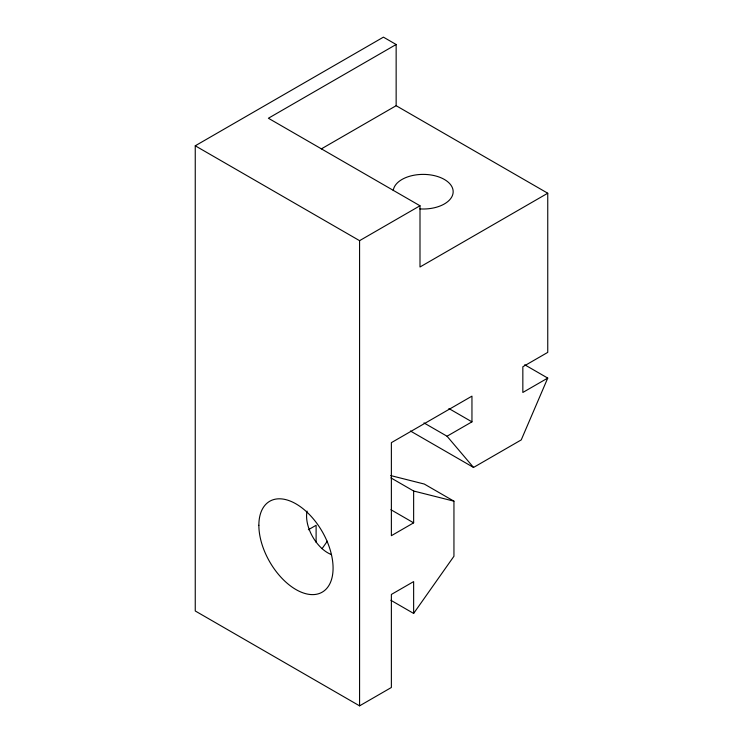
<?xml version="1.0" encoding="UTF-8"?>
<svg xmlns="http://www.w3.org/2000/svg" width="743" height="743" viewBox="0 0 743 743"><rect width="100%" height="100%" fill="white"/><g stroke="black" fill="none" stroke-linecap="round" stroke-linejoin="round"><path stroke-width="1.11" d="M321.292 148.916L396.149 105.701L396.149 44.496L383.425 37.15L195.251 145.795L195.251 610.978L359.575 705.85L391.375 687.489L391.375 594.446L413.637 581.602L413.637 613.43L390.883 600.288M359.575 705.85L359.575 240.667L195.251 145.795M396.149 44.496L268.399 118.248L419.999 205.774L419.999 266.988L547.749 193.226L547.749 352.377L522.84 366.754L522.84 392.462L547.749 378.085L524.707 364.776M547.749 378.085L521.242 439.902L473.542 467.44L410.415 430.996M322.053 548.678L327.338 541.183M413.637 613.43L453.945 556.256L453.945 501.172L424.262 484.037L390.679 475.566M359.575 240.667L419.999 205.774M423.993 422.925L447.035 436.225L471.954 421.848L471.954 396.14L391.375 442.652L391.375 535.694L413.637 522.84L413.637 491.012L390.883 477.87M308.364 529.759L316.109 525.282L316.109 542.334M413.637 491.012L453.945 501.172M396.149 105.701L547.749 193.226M448.902 408.539L471.954 421.848M390.883 509.698L413.637 522.84M447.035 436.225L473.542 467.44M393.261 190.57A29.989 17.312 0 0 1 425.6 174.447A29.989 17.312 0 0 1 453.026 193.366A29.989 17.312 0 0 1 419.832 208.904M331.452 554.584A29.989 17.312 60 0 1 307.073 511.091M258.861 525.282A52.474 30.296 60 0 0 314.521 594.53A52.474 30.296 60 0 0 314.521 520.314A52.474 30.296 60 0 0 258.861 525.282"/></g></svg>
